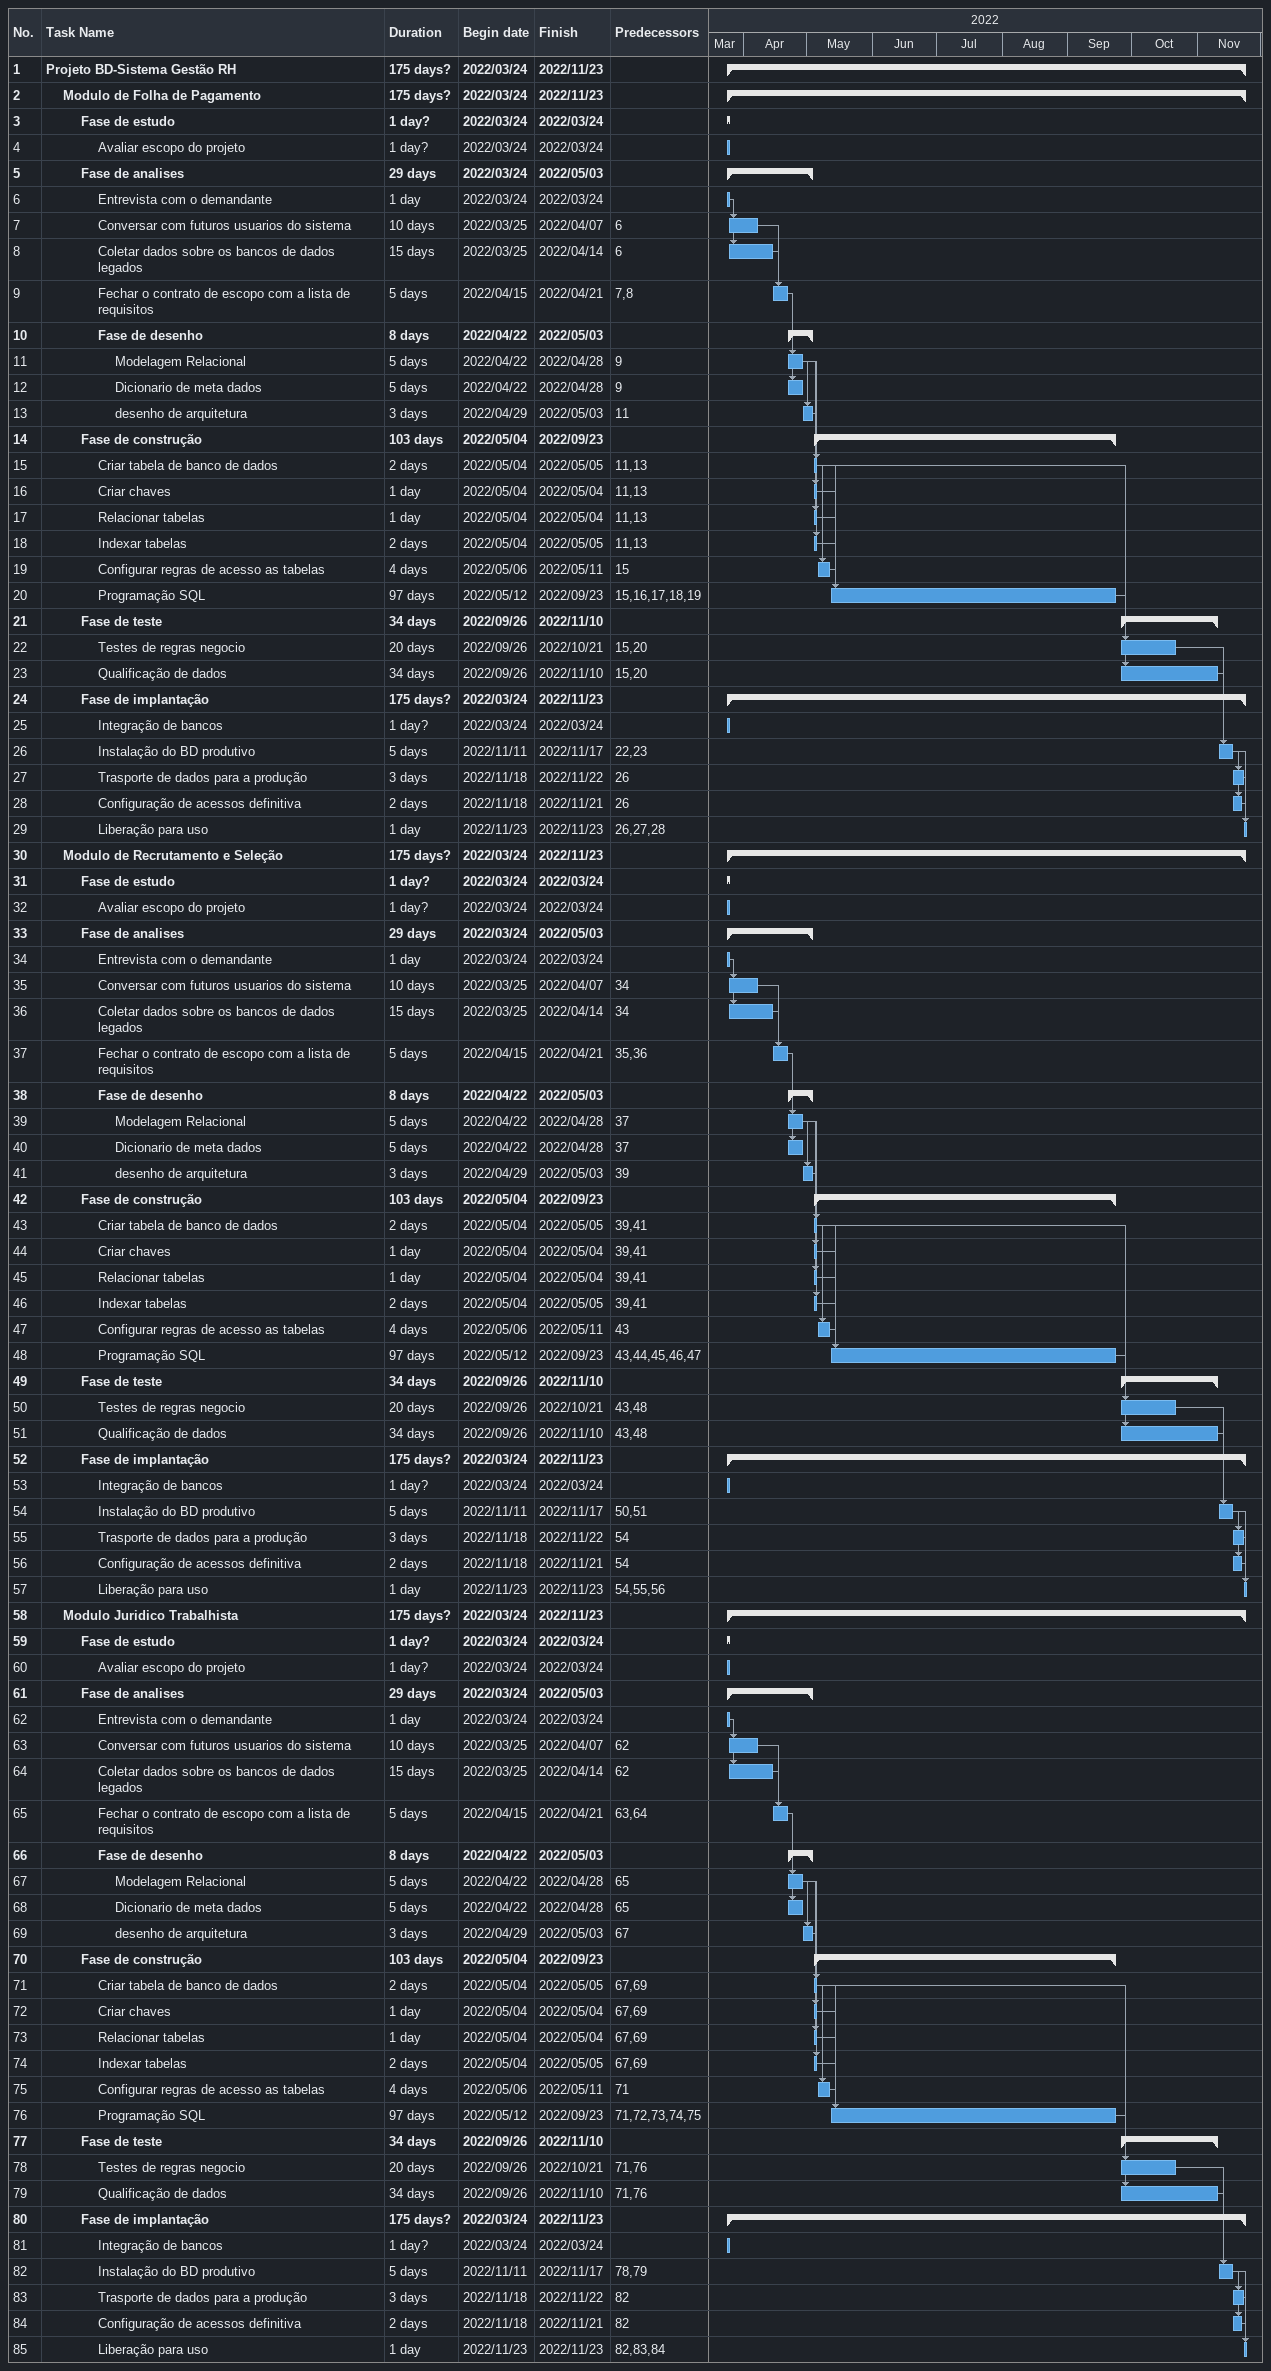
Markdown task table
| ID | Level | Task | Duration | Start | Finish | Predecessors |
|---|---|---|---|---|---|---|
| 1 | 1 | **Projeto BD-Sistema Gestão RH** | 175d? | 2022-03-24 | 2022-11-23 |  |
| 2 | 2 | **Modulo de Folha de Pagamento** | 175d? | 2022-03-24 | 2022-11-23 |  |
| 3 | 3 | **Fase de estudo** | 1d? | 2022-03-24 | 2022-03-24 |  |
| 4 | 4 | Avaliar escopo do projeto | 1d? | 2022-03-24 | 2022-03-24 |  |
| 5 | 3 | **Fase de analises** | 29d | 2022-03-24 | 2022-05-03 |  |
| 6 | 4 | Entrevista com o demandante | 1d | 2022-03-24 | 2022-03-24 |  |
| 7 | 4 | Conversar com futuros usuarios do sistema | 10d | 2022-03-25 | 2022-04-07 | 6 |
| 8 | 4 | Coletar dados sobre os bancos de dados legados | 15d | 2022-03-25 | 2022-04-14 | 6 |
| 9 | 4 | Fechar o contrato de escopo com a lista de requisitos | 5d | 2022-04-15 | 2022-04-21 | 7, 8 |
| 10 | 4 | **Fase de desenho** | 8d | 2022-04-22 | 2022-05-03 |  |
| 11 | 5 | Modelagem Relacional | 5d | 2022-04-22 | 2022-04-28 | 9 |
| 12 | 5 | Dicionario de meta dados | 5d | 2022-04-22 | 2022-04-28 | 9 |
| 13 | 5 | desenho de arquitetura | 3d | 2022-04-29 | 2022-05-03 | 11 |
| 14 | 3 | **Fase de construção** | 103d | 2022-05-04 | 2022-09-23 |  |
| 15 | 4 | Criar tabela de banco de dados | 2d | 2022-05-04 | 2022-05-05 | 11, 13 |
| 16 | 4 | Criar chaves | 1d | 2022-05-04 | 2022-05-04 | 11, 13 |
| 17 | 4 | Relacionar tabelas | 1d | 2022-05-04 | 2022-05-04 | 11, 13 |
| 18 | 4 | Indexar tabelas | 2d | 2022-05-04 | 2022-05-05 | 11, 13 |
| 19 | 4 | Configurar regras de acesso as tabelas | 4d | 2022-05-06 | 2022-05-11 | 15 |
| 20 | 4 | Programação SQL | 97d | 2022-05-12 | 2022-09-23 | 15, 16, 17, 18, 19 |
| 21 | 3 | **Fase de teste** | 34d | 2022-09-26 | 2022-11-10 |  |
| 22 | 4 | Testes de regras negocio | 20d | 2022-09-26 | 2022-10-21 | 15, 20 |
| 23 | 4 | Qualificação de dados | 34d | 2022-09-26 | 2022-11-10 | 15, 20 |
| 24 | 3 | **Fase de implantação** | 175d? | 2022-03-24 | 2022-11-23 |  |
| 25 | 4 | Integração de bancos | 1d? | 2022-03-24 | 2022-03-24 |  |
| 26 | 4 | Instalação do BD produtivo | 5d | 2022-11-11 | 2022-11-17 | 22, 23 |
| 27 | 4 | Trasporte de dados para a produção | 3d | 2022-11-18 | 2022-11-22 | 26 |
| 28 | 4 | Configuração de acessos definitiva | 2d | 2022-11-18 | 2022-11-21 | 26 |
| 29 | 4 | Liberação para uso | 1d | 2022-11-23 | 2022-11-23 | 26, 27, 28 |
| 30 | 2 | **Modulo de Recrutamento e Seleção** | 175d? | 2022-03-24 | 2022-11-23 |  |
| 31 | 3 | **Fase de estudo** | 1d? | 2022-03-24 | 2022-03-24 |  |
| 32 | 4 | Avaliar escopo do projeto | 1d? | 2022-03-24 | 2022-03-24 |  |
| 33 | 3 | **Fase de analises** | 29d | 2022-03-24 | 2022-05-03 |  |
| 34 | 4 | Entrevista com o demandante | 1d | 2022-03-24 | 2022-03-24 |  |
| 35 | 4 | Conversar com futuros usuarios do sistema | 10d | 2022-03-25 | 2022-04-07 | 34 |
| 36 | 4 | Coletar dados sobre os bancos de dados legados | 15d | 2022-03-25 | 2022-04-14 | 34 |
| 37 | 4 | Fechar o contrato de escopo com a lista de requisitos | 5d | 2022-04-15 | 2022-04-21 | 35, 36 |
| 38 | 4 | **Fase de desenho** | 8d | 2022-04-22 | 2022-05-03 |  |
| 39 | 5 | Modelagem Relacional | 5d | 2022-04-22 | 2022-04-28 | 37 |
| 40 | 5 | Dicionario de meta dados | 5d | 2022-04-22 | 2022-04-28 | 37 |
| 41 | 5 | desenho de arquitetura | 3d | 2022-04-29 | 2022-05-03 | 39 |
| 42 | 3 | **Fase de construção** | 103d | 2022-05-04 | 2022-09-23 |  |
| 43 | 4 | Criar tabela de banco de dados | 2d | 2022-05-04 | 2022-05-05 | 39, 41 |
| 44 | 4 | Criar chaves | 1d | 2022-05-04 | 2022-05-04 | 39, 41 |
| 45 | 4 | Relacionar tabelas | 1d | 2022-05-04 | 2022-05-04 | 39, 41 |
| 46 | 4 | Indexar tabelas | 2d | 2022-05-04 | 2022-05-05 | 39, 41 |
| 47 | 4 | Configurar regras de acesso as tabelas | 4d | 2022-05-06 | 2022-05-11 | 43 |
| 48 | 4 | Programação SQL | 97d | 2022-05-12 | 2022-09-23 | 43, 44, 45, 46, 47 |
| 49 | 3 | **Fase de teste** | 34d | 2022-09-26 | 2022-11-10 |  |
| 50 | 4 | Testes de regras negocio | 20d | 2022-09-26 | 2022-10-21 | 43, 48 |
| 51 | 4 | Qualificação de dados | 34d | 2022-09-26 | 2022-11-10 | 43, 48 |
| 52 | 3 | **Fase de implantação** | 175d? | 2022-03-24 | 2022-11-23 |  |
| 53 | 4 | Integração de bancos | 1d? | 2022-03-24 | 2022-03-24 |  |
| 54 | 4 | Instalação do BD produtivo | 5d | 2022-11-11 | 2022-11-17 | 50, 51 |
| 55 | 4 | Trasporte de dados para a produção | 3d | 2022-11-18 | 2022-11-22 | 54 |
| 56 | 4 | Configuração de acessos definitiva | 2d | 2022-11-18 | 2022-11-21 | 54 |
| 57 | 4 | Liberação para uso | 1d | 2022-11-23 | 2022-11-23 | 54, 55, 56 |
| 58 | 2 | **Modulo Juridico Trabalhista** | 175d? | 2022-03-24 | 2022-11-23 |  |
| 59 | 3 | **Fase de estudo** | 1d? | 2022-03-24 | 2022-03-24 |  |
| 60 | 4 | Avaliar escopo do projeto | 1d? | 2022-03-24 | 2022-03-24 |  |
| 61 | 3 | **Fase de analises** | 29d | 2022-03-24 | 2022-05-03 |  |
| 62 | 4 | Entrevista com o demandante | 1d | 2022-03-24 | 2022-03-24 |  |
| 63 | 4 | Conversar com futuros usuarios do sistema | 10d | 2022-03-25 | 2022-04-07 | 62 |
| 64 | 4 | Coletar dados sobre os bancos de dados legados | 15d | 2022-03-25 | 2022-04-14 | 62 |
| 65 | 4 | Fechar o contrato de escopo com a lista de requisitos | 5d | 2022-04-15 | 2022-04-21 | 63, 64 |
| 66 | 4 | **Fase de desenho** | 8d | 2022-04-22 | 2022-05-03 |  |
| 67 | 5 | Modelagem Relacional | 5d | 2022-04-22 | 2022-04-28 | 65 |
| 68 | 5 | Dicionario de meta dados | 5d | 2022-04-22 | 2022-04-28 | 65 |
| 69 | 5 | desenho de arquitetura | 3d | 2022-04-29 | 2022-05-03 | 67 |
| 70 | 3 | **Fase de construção** | 103d | 2022-05-04 | 2022-09-23 |  |
| 71 | 4 | Criar tabela de banco de dados | 2d | 2022-05-04 | 2022-05-05 | 67, 69 |
| 72 | 4 | Criar chaves | 1d | 2022-05-04 | 2022-05-04 | 67, 69 |
| 73 | 4 | Relacionar tabelas | 1d | 2022-05-04 | 2022-05-04 | 67, 69 |
| 74 | 4 | Indexar tabelas | 2d | 2022-05-04 | 2022-05-05 | 67, 69 |
| 75 | 4 | Configurar regras de acesso as tabelas | 4d | 2022-05-06 | 2022-05-11 | 71 |
| 76 | 4 | Programação SQL | 97d | 2022-05-12 | 2022-09-23 | 71, 72, 73, 74, 75 |
| 77 | 3 | **Fase de teste** | 34d | 2022-09-26 | 2022-11-10 |  |
| 78 | 4 | Testes de regras negocio | 20d | 2022-09-26 | 2022-10-21 | 71, 76 |
| 79 | 4 | Qualificação de dados | 34d | 2022-09-26 | 2022-11-10 | 71, 76 |
| 80 | 3 | **Fase de implantação** | 175d? | 2022-03-24 | 2022-11-23 |  |
| 81 | 4 | Integração de bancos | 1d? | 2022-03-24 | 2022-03-24 |  |
| 82 | 4 | Instalação do BD produtivo | 5d | 2022-11-11 | 2022-11-17 | 78, 79 |
| 83 | 4 | Trasporte de dados para a produção | 3d | 2022-11-18 | 2022-11-22 | 82 |
| 84 | 4 | Configuração de acessos definitiva | 2d | 2022-11-18 | 2022-11-21 | 82 |
| 85 | 4 | Liberação para uso | 1d | 2022-11-23 | 2022-11-23 | 82, 83, 84 |
